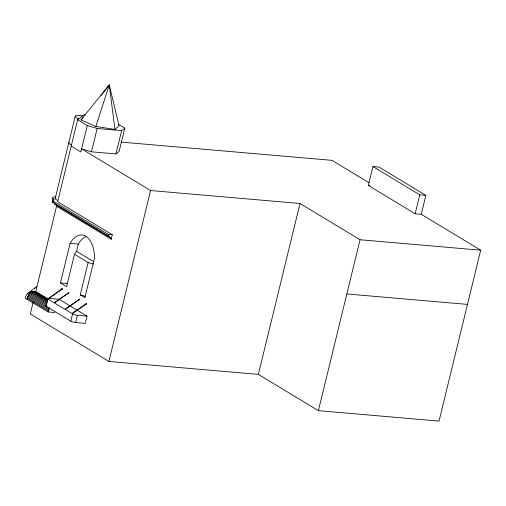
<?xml version="1.0" encoding="UTF-8"?>
<svg xmlns="http://www.w3.org/2000/svg" width="506" height="506" viewBox="0 0 506 506"><rect width="100%" height="100%" fill="white"/><g stroke="black" fill="none" stroke-linecap="round" stroke-linejoin="round"><path stroke-width="0.76" d="M62.2 289.249C61.7 288.528 61.998 289.261 62.042 289.274L48.184 298.85M61.846 288.863L61.827 289.249M62.017 289.23L61.865 288.654L61.624 289.141M68.418 292.847C69.094 291.918 68.614 293.961 68.329 292.885M68.664 292.727C67.741 293.771 68.955 291.785 68.557 293.063M79.391 299.274C78.556 300.21 80.365 299.229 79.265 299.331L65.331 308.995L65.571 309.286L79.41 299.407M79.233 299.305L79.398 299.685L79.429 299.286M79.429 299.577C78.816 298.61 79.265 300.33 79.429 299.71M86.134 303.53L86.311 304.011L86.545 303.48M86.21 303.632L86.57 303.84L72.674 313.435L72.44 313.138L86.393 303.549M86.45 303.695C86.355 302.873 86.76 304.239 86.431 303.467M109.024 86.463L109.258 84.9L80.941 119.916L95.874 126.481L114.932 129.435L119.055 125.83L109.258 84.9L101.194 95.368M47.621 298.654L35.755 291.551C31.302 290.988 27.488 295.137 27.039 299.337L48.14 311.962L54.831 312.537M48.14 311.962L49.714 307.781M54.648 302.537L68.696 292.835M68.531 292.987L54.793 302.632L54.591 302.329M61.719 289.097L61.821 289.426L61.96 289.071M79.24 299.381L79.284 299.558M85.318 115.147L83.749 115.014L77.646 119.707L57.659 201.704L112.275 234.695L111.168 239.237A2.954 2.359 -58.9 0 0 109.777 237.32A2.581 2.062 -58.9 0 0 107.867 235.644L52.188 202.014L52.504 200.711L54.237 199.377A10.152 2.233 13.7 0 1 55.382 196.79M55.243 198.276L75.23 116.279M33.175 302.126L30.29 313.967L108.91 361.448L258.357 374.389L318.394 410.657L439.037 421.1L480.7 250.192L421.251 214.285L415.154 213.753L368.33 185.474L372.941 166.563L379.038 167.094L425.862 195.373L421.251 214.285M77.646 119.707L87.304 125.539L80.859 151.971L71.201 146.133M46.166 306.282L47.937 299.021A2.758 0.607 13.7 0 1 48.797 298.363L59.075 299.255L86.988 316.105L85.217 323.366L75.609 322.537A3.58 0.784 13.7 0 1 70.815 321.171L46.166 306.282A2.758 0.607 13.7 0 1 46.261 305.611M480.7 250.192L360.057 239.743L300.02 203.482L150.573 190.541L81.611 148.884L91.466 151.813L97.158 128.467L121.649 130.586L124.805 128.163L118.929 124.615M74.477 254.309L66.596 286.643L60.448 282.93L70.087 243.386A26.072 14.592 -85.1 0 1 85.849 236.245A26.072 14.592 -85.1 0 1 94.533 258.149L84.894 297.692L80.252 294.89L88.133 262.557L74.477 254.309L76.564 251.305L78.322 244.101A26.072 14.592 -85.1 0 1 85.849 236.511M70.815 321.171L72.579 313.91L47.937 299.021M91.466 151.813L115.956 153.932L121.649 130.586M75.609 322.537L77.38 315.276L86.988 316.105M124.805 128.163L119.112 151.509L115.956 153.932M107.867 235.644L108.183 234.341L52.504 200.711M108.91 361.448L150.573 190.541M258.357 374.389L300.02 203.482M318.394 410.657L360.057 239.743M415.154 213.753L419.765 194.848L372.941 166.563M86.463 303.417L86.469 303.853L86.286 303.436M95.874 126.481L109.258 84.9L114.932 129.435M68.74 292.955L68.418 292.942M86.235 303.518L86.463 303.296L86.475 303.897M61.877 288.894L48.07 298.787M34.478 288.458L36.906 286.649M35.192 287.712L27.843 293.372L26.344 295.125A7.135 6.793 -31.5 0 0 25.3 298.287L27.027 299.331A7.691 6.148 -58.9 0 1 33.832 291.57L47.684 299.856M80.941 119.916L83.294 117.854M27.843 293.372C29.987 291.526 33.023 290.868 35.755 291.551L56.552 206.246L111.168 239.237M121.282 142.104L331.949 160.345L369.038 182.742M368.33 185.474L369.854 185.607M419.765 194.848L425.862 195.373M108.183 234.341L112.275 234.695M70.087 243.386L78.322 244.101M346.844 293.961L467.481 304.41M60.448 282.93L67.184 283.512M79.113 299.413L79.48 299.634L79.157 299.672M88.133 262.557L93.439 264.005M80.252 294.89L85.552 296.339M87.304 125.539L97.158 128.467M34.806 291.481L47.994 299.369M32.858 291.823L47.362 300.501M31.891 292.228L47.058 301.298M30.967 292.778L46.792 302.24M30.101 293.455L46.584 303.315M29.31 294.258L46.457 304.511M28.614 295.156L47.077 306.2M28.026 296.136L49.126 308.761M27.564 297.174L48.665 309.798M27.229 298.249L48.329 310.874M53.826 202.64L54.686 204.051L109.777 237.32M76.564 251.305L93.743 261.684M54.68 204.07A3.144 2.992 -31.5 0 1 56.571 206.239M70.998 144.748A9.899 2.176 13.7 0 1 69.025 142.357M78.696 118.897A9.899 2.176 13.7 0 1 75.47 115.925A9.899 2.176 13.7 0 1 82.586 115.906M57.45 200.313A9.899 2.176 13.7 0 1 56.039 197.663M52.188 202.02A2.985 2.84 -31.5 0 1 53.332 202.324M77.38 315.276A3.58 0.784 13.7 0 1 72.579 313.91M53.263 200.262A10.152 2.233 13.7 0 1 52.934 198.377"/></g></svg>
